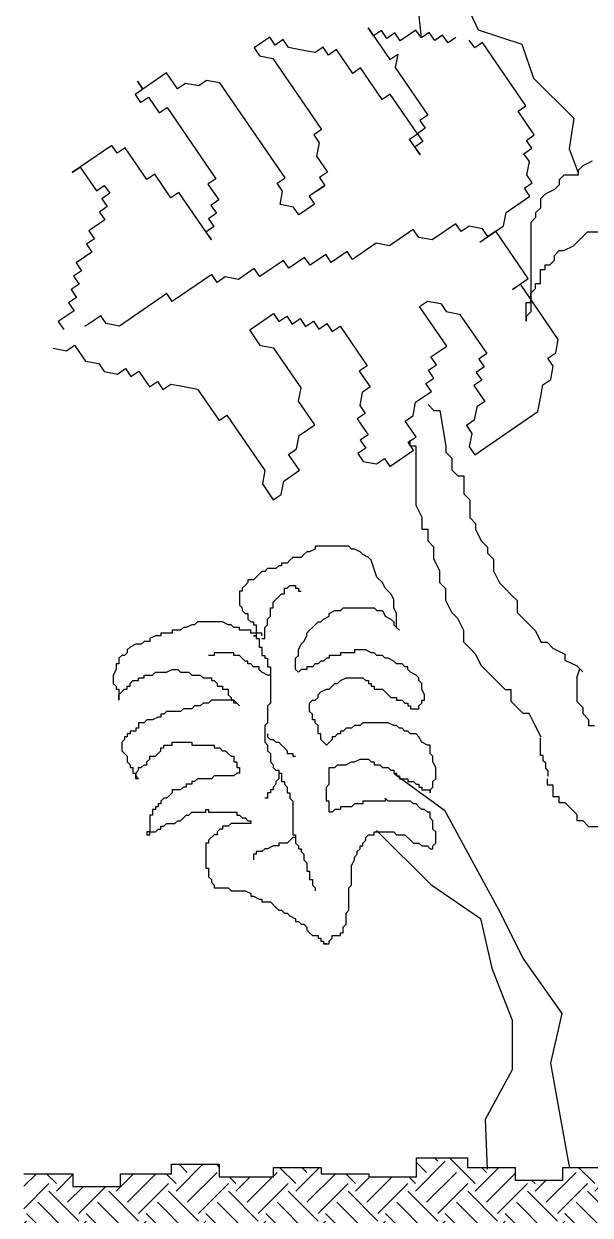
# Model space of a CAD drawing. Header units: millimetres. Extents: x 284148 to 331264, y 78716 to 101523.
# Drawn here: x 317661 to 318218, y 80287 to 81461 of the extents above; entities that cross this region are included whole.
import ezdxf

# ---------------------------------------------------------------- set-up
doc = ezdxf.new("R2010")
doc.units = ezdxf.units.MM

# ---------------------------------------------------------------- blocks, each defined once
blk = doc.blocks.new('A$C3115566C')
at = {"ltscale": 0.02}
h = blk.add_hatch(dxfattribs=at)
h.set_pattern_fill('EARTH', color=256, scale=4.375, angle=45, style=0)
h.set_pattern_definition([(45, (-223822.414, 26023.914), (0, 39.2886205), [27.78125, -27.78125]), (45, (-223829.78, 26031.28), (0, 39.2886205), [27.78125, -27.78125]), (45, (-223837.147, 26038.647), (0, 39.2886205), [27.78125, -27.78125]), (135, (-223837.147, 26043.558), (-39.2886205, 0), [27.78125, -27.78125]), (135, (-223829.78, 26050.925), (-39.2886205, 0), [27.78125, -27.78125]), (135, (-223822.414, 26058.292), (-39.2886205, 0), [27.78125, -27.78125])])
h.paths.add_polyline_path([(750.03, -0.02), (750.03, 200.16), (740.64, 200.16), (740.64, 202.25), (709.3, 202.25), (709.3, 216.86), (675.86, 216.86), (675.86, 218.95), (642.43, 218.95), (642.43, 202.25), (609, 202.25), (609, 200.16), (577.65, 200.16), (577.65, 210.6), (546.31, 210.6), (546.31, 193.89), (514.96, 193.89), (514.96, 200.16), (450.18, 200.16), (450.18, 216.86), (418.84, 216.86), (418.84, 206.42), (387.49, 206.42), (387.49, 210.6), (354.06, 210.6), (354.06, 202.25), (322.72, 202.25), (322.72, 210.6), (291.37, 210.6), (291.37, 216.86), (257.94, 216.86), (257.94, 204.33), (226.59, 204.33), (226.59, 206.42), (195.25, 206.42), (195.25, 210.6), (163.9, 210.6), (163.9, 204.33), (128.38, 204.33), (128.38, 212.68), (97.03, 212.68), (97.03, 206.42), (63.6, 206.42), (63.6, 198.07), (32.26, 198.07), (32.26, 206.42), (0.03, 206.42), (0.03, -0.02)])
for p, q in [((261.12, 952.44), (258.48, 977.31)), ((293.03, 969.34), (298.45, 957.74)), ((229.68, 953.81), (226.12, 959)), ((226.12, 959), (240.36, 938.22)), ((234.87, 957.36), (229.68, 953.81)), ((238.43, 952.17), (234.87, 957.36)), ((243.62, 955.72), (238.43, 952.17)), ((247.18, 950.53), (243.62, 955.72)), ((257.56, 957.64), (247.18, 950.53)), ((261.12, 952.44), (257.56, 957.64)), ((266.31, 956), (261.12, 952.44)), ((269.87, 950.8), (266.31, 956)), ((298.45, 957.74), (327.09, 948.46)), ((161.61, 952.99), (151.23, 945.88)), ((165.17, 947.79), (161.61, 952.99)), ((170.36, 951.35), (165.17, 947.79)), ((173.92, 946.15), (170.36, 951.35)), ((275.06, 954.36), (269.87, 950.8)), ((278.62, 949.16), (275.06, 954.36)), ((283.81, 952.71), (278.62, 949.16)), ((296.12, 945.88), (292.56, 951.07)), ((301.31, 949.43), (296.12, 945.88)), ((329.78, 907.86), (301.31, 949.43)), ((327.09, 948.46), (334.83, 926.03)), ((151.23, 945.88), (154.79, 940.68)), ((154.79, 940.68), (163.54, 939.04)), ((163.54, 939.04), (195.57, 892.27)), ((182.67, 944.51), (173.92, 946.15)), ((191.42, 942.87), (182.67, 944.51)), ((196.61, 946.42), (191.42, 942.87)), ((200.17, 941.23), (196.61, 946.42)), ((205.36, 944.78), (200.17, 941.23)), ((216.04, 929.19), (205.36, 944.78)), ((240.36, 938.22), (245.55, 941.77)), ((245.55, 941.77), (243.92, 933.02)), ((221.23, 932.75), (216.04, 929.19)), ((235.46, 911.96), (221.23, 932.75)), ((243.92, 933.02), (265.27, 901.84)), ((78.27, 918.8), (74.71, 924)), ((74.71, 924), (78.27, 918.8)), ((93.84, 929.47), (78.27, 918.8)), ((100.96, 919.07), (93.84, 929.47)), ((120.09, 924.54), (114.9, 920.99)), ((128.84, 922.9), (120.09, 924.54)), ((334.83, 926.03), (361.15, 899.74)), ((78.27, 918.8), (73.07, 915.25)), ((106.15, 922.63), (100.96, 919.07)), ((114.9, 920.99), (106.15, 922.63)), ((171.55, 860.55), (128.84, 922.9)), ((240.66, 915.52), (235.46, 911.96)), ((258.45, 889.54), (240.66, 915.52)), ((73.07, 915.25), (76.63, 910.05)), ((76.63, 910.05), (81.82, 913.6)), ((81.82, 913.6), (88.94, 903.21)), ((324.59, 904.31), (329.78, 907.86)), ((88.94, 903.21), (94.13, 906.77)), ((94.13, 906.77), (126.17, 860)), ((265.27, 901.84), (260.08, 898.29)), ((335.27, 888.72), (324.59, 904.31)), ((195.57, 892.27), (190.38, 888.72)), ((263.64, 893.09), (258.45, 889.54)), ((260.08, 898.29), (263.64, 893.09)), ((361.15, 899.74), (358.05, 879.63)), ((190.38, 888.72), (193.94, 883.52)), ((253.26, 885.98), (258.45, 889.54)), ((260.38, 875.59), (253.26, 885.98)), ((262.01, 884.34), (256.82, 880.78)), ((258.45, 889.54), (262.01, 884.34)), ((330.08, 885.16), (335.27, 888.72)), ((333.64, 879.96), (330.08, 885.16)), ((57.8, 881.88), (31.85, 864.1)), ((61.36, 876.68), (57.8, 881.88)), ((66.55, 880.24), (61.36, 876.68)), ((80.79, 859.45), (66.55, 880.24)), ((193.94, 883.52), (192.31, 874.77)), ((256.82, 880.78), (260.38, 875.59)), ((328.45, 876.41), (333.64, 879.96)), ((332.01, 871.21), (328.45, 876.41)), ((358.05, 879.63), (364.03, 863.82)), ((192.31, 874.77), (199.43, 864.37)), ((330.38, 862.46), (332.01, 871.21)), ((373.33, 871.56), (367.13, 868.46)), ((31.85, 864.1), (37.04, 867.66)), ((37.04, 867.66), (47.72, 852.07)), ((85.98, 863.01), (80.79, 859.45)), ((96.66, 847.42), (85.98, 863.01)), ((199.43, 864.37), (194.24, 860.82)), ((194.24, 860.82), (197.8, 855.62)), ((333.94, 857.26), (330.38, 862.46)), ((354.73, 862.27), (351.64, 859.18)), ((364.03, 862.27), (354.73, 862.27)), ((367.13, 868.46), (364.03, 865.37)), ((364.03, 865.37), (364.03, 862.27)), ((47.72, 852.07), (52.91, 855.62)), ((52.91, 855.62), (56.47, 850.43)), ((126.17, 860), (120.98, 856.44)), ((120.98, 856.44), (128.1, 846.05)), ((166.36, 856.99), (171.55, 860.55)), ((169.92, 851.79), (166.36, 856.99)), ((197.8, 855.62), (187.42, 848.51)), ((197.8, 855.62), (192.61, 852.07)), ((192.61, 852.07), (197.8, 855.62)), ((328.75, 853.71), (333.94, 857.26)), ((332.31, 848.51), (328.75, 853.71)), ((348.54, 852.99), (342.34, 849.89)), ((351.64, 856.08), (348.54, 852.99)), ((351.64, 859.18), (351.64, 856.08)), ((56.47, 850.43), (51.28, 846.87)), ((51.28, 846.87), (54.84, 841.67)), ((101.85, 850.97), (96.66, 847.42)), ((123.21, 819.79), (101.85, 850.97)), ((128.1, 846.05), (122.91, 842.49)), ((168.29, 843.04), (169.92, 851.79)), ((187.42, 848.51), (190.98, 843.32)), ((316.74, 837.85), (332.31, 848.51)), ((342.34, 849.89), (339.24, 846.8)), ((339.24, 846.8), (339.24, 840.61)), ((54.84, 841.67), (49.65, 838.12)), ((49.65, 838.12), (53.21, 832.92)), ((126.47, 837.3), (121.28, 833.74)), ((122.91, 842.49), (126.47, 837.3)), ((177.04, 841.4), (168.29, 843.04)), ((180.6, 836.2), (177.04, 841.4)), ((190.98, 843.32), (180.6, 836.2)), ((315.11, 829.09), (316.74, 837.85)), ((339.24, 840.61), (336.14, 837.51)), ((336.14, 837.51), (336.14, 834.42)), ((53.21, 832.92), (42.83, 825.81)), ((121.28, 833.74), (124.84, 828.55)), ((283.67, 830.46), (268.1, 819.79)), ((287.23, 825.26), (283.67, 830.46)), ((336.14, 834.42), (333.04, 831.32)), ((333.04, 831.32), (333.04, 772.52)), ((42.83, 825.81), (46.39, 820.61)), ((124.84, 828.55), (119.65, 824.99)), ((119.65, 824.99), (123.21, 819.79)), ((255.79, 826.63), (240.22, 815.97)), ((259.35, 821.44), (255.79, 826.63)), ((292.42, 828.82), (287.23, 825.26)), ((301.17, 827.18), (292.42, 828.82)), ((299.54, 818.43), (315.11, 829.09)), ((304.73, 821.98), (301.17, 827.18)), ((309.92, 825.54), (304.73, 821.98)), ((331.28, 794.36), (309.92, 825.54)), ((364.03, 818.94), (367.13, 822.04)), ((367.13, 822.04), (370.23, 825.13)), ((370.23, 825.13), (379.52, 825.13)), ((46.39, 820.61), (41.2, 817.06)), ((41.2, 817.06), (44.76, 811.86)), ((231.47, 817.61), (215.9, 806.94)), ((240.22, 815.97), (231.47, 817.61)), ((268.1, 819.79), (259.35, 821.44)), ((354.73, 812.75), (360.93, 815.85)), ((360.93, 815.85), (364.03, 818.94)), ((44.76, 811.86), (34.38, 804.75)), ((170.52, 806.39), (154.95, 795.73)), ((174.08, 801.2), (170.52, 806.39)), ((184.46, 808.31), (174.08, 801.2)), ((188.02, 803.11), (184.46, 808.31)), ((198.4, 810.22), (188.02, 803.11)), ((201.96, 805.03), (198.4, 810.22)), ((212.34, 812.14), (201.96, 805.03)), ((215.9, 806.94), (212.34, 812.14)), ((345.44, 803.47), (348.54, 806.56)), ((348.54, 809.66), (351.64, 812.75)), ((348.54, 806.56), (348.54, 809.66)), ((351.64, 812.75), (354.73, 812.75)), ((37.94, 799.56), (32.75, 796)), ((34.38, 804.75), (37.94, 799.56)), ((151.39, 800.92), (141.01, 793.81)), ((154.95, 795.73), (151.39, 800.92)), ((339.24, 800.37), (342.34, 800.37)), ((339.24, 791.09), (339.24, 800.37)), ((342.34, 803.47), (345.44, 803.47)), ((342.34, 800.37), (342.34, 803.47)), ((36.31, 790.8), (31.12, 787.25)), ((32.75, 796), (36.31, 790.8)), ((123.51, 797.09), (97.56, 779.32)), ((127.07, 791.9), (123.51, 797.09)), ((132.26, 795.45), (127.07, 791.9)), ((141.01, 793.81), (132.26, 795.45)), ((320.9, 787.25), (331.28, 794.36)), ((326.09, 790.8), (320.9, 787.25)), ((351.01, 754.43), (326.09, 790.8)), ((336.14, 791.09), (339.24, 791.09)), ((336.14, 787.99), (336.14, 791.09)), ((31.12, 787.25), (34.68, 782.05)), ((94, 784.51), (62.86, 763.18)), ((97.56, 779.32), (94, 784.51)), ((333.04, 784.9), (336.14, 787.99)), ((333.04, 778.71), (333.04, 784.9)), ((34.68, 782.05), (29.49, 778.5)), ((29.49, 778.5), (33.05, 773.3)), ((259.95, 776.03), (265.14, 779.59)), ((277.75, 750.05), (259.95, 776.03)), ((265.14, 779.59), (273.89, 777.95)), ((273.89, 777.95), (277.45, 772.75)), ((329.94, 778.71), (333.04, 778.71)), ((329.94, 766.33), (329.94, 778.71)), ((33.05, 773.3), (22.67, 766.19)), ((50.55, 770.02), (40.17, 762.91)), ((54.11, 764.82), (50.55, 770.02)), ((148.43, 760.72), (164, 771.39)), ((164, 771.39), (167.56, 766.19)), ((167.56, 766.19), (172.75, 769.74)), ((172.75, 769.74), (176.31, 764.55)), ((176.31, 764.55), (181.5, 768.1)), ((181.5, 768.1), (185.06, 762.91)), ((277.45, 772.75), (286.2, 771.11)), ((286.2, 771.11), (304, 745.13)), ((333.04, 772.52), (329.94, 769.42)), ((329.94, 769.42), (329.94, 766.33)), ((22.67, 766.19), (26.23, 760.99)), ((62.86, 763.18), (54.11, 764.82)), ((155.55, 750.33), (148.43, 760.72)), ((185.06, 762.91), (190.25, 766.46)), ((190.25, 766.46), (193.81, 761.27)), ((193.81, 761.27), (199, 764.82)), ((199, 764.82), (202.56, 759.63)), ((202.56, 759.63), (207.75, 763.18)), ((207.75, 763.18), (225.55, 737.2)), ((349.38, 745.68), (351.01, 754.43)), ((19.41, 748.69), (28.16, 747.04)), ((28.16, 747.04), (33.35, 750.6)), ((33.35, 750.6), (40.47, 740.21)), ((164.3, 748.69), (155.55, 750.33)), ((182.1, 722.7), (164.3, 748.69)), ((267.37, 742.94), (277.75, 750.05)), ((304, 745.13), (298.81, 741.57)), ((344.19, 742.12), (349.38, 745.68)), ((40.47, 740.21), (49.22, 738.57)), ((49.22, 738.57), (52.78, 733.37)), ((225.55, 737.2), (220.36, 733.64)), ((265.74, 734.19), (270.93, 737.75)), ((270.93, 737.75), (267.37, 742.94)), ((302.37, 736.38), (297.18, 732.82)), ((298.81, 741.57), (302.37, 736.38)), ((347.75, 736.92), (344.19, 742.12)), ((346.12, 728.17), (347.75, 736.92)), ((52.78, 733.37), (61.53, 731.73)), ((61.53, 731.73), (66.72, 735.28)), ((66.72, 735.28), (70.28, 730.09)), ((70.28, 730.09), (75.47, 733.64)), ((75.47, 733.64), (82.59, 723.25)), ((220.36, 733.64), (227.48, 723.25)), ((264.11, 725.44), (269.3, 728.99)), ((269.3, 728.99), (265.74, 734.19)), ((297.18, 732.82), (300.74, 727.63)), ((340.93, 724.62), (346.12, 728.17)), ((82.59, 723.25), (87.78, 726.81)), ((87.78, 726.81), (91.34, 721.61)), ((91.34, 721.61), (96.53, 725.16)), ((96.53, 725.16), (105.28, 723.52)), ((105.28, 723.52), (114.03, 721.88)), ((114.03, 721.88), (128.27, 701.1)), ((180.47, 713.95), (182.1, 722.7)), ((227.48, 723.25), (222.29, 719.69)), ((257.29, 713.13), (267.67, 720.24)), ((267.67, 720.24), (264.11, 725.44)), ((300.74, 727.63), (295.55, 724.07)), ((295.55, 724.07), (302.67, 713.68)), ((339.3, 715.87), (340.93, 724.62)), ((191.15, 698.36), (180.47, 713.95)), ((222.29, 719.69), (220.66, 710.94)), ((255.66, 704.38), (257.29, 713.13)), ((302.67, 713.68), (297.48, 710.12)), ((337.67, 707.11), (339.3, 715.87)), ((128.27, 701.1), (133.46, 704.65)), ((133.46, 704.65), (158.37, 668.28)), ((224.22, 705.75), (219.03, 702.19)), ((220.66, 710.94), (224.22, 705.75)), ((250.47, 700.82), (255.66, 704.38)), ((265.48, 711.61), (269.39, 707.71)), ((269.39, 707.71), (273.29, 707.71)), ((273.29, 707.71), (277.2, 684.3)), ((297.48, 710.12), (295.85, 701.37)), ((296.15, 678.67), (337.67, 707.11)), ((180.77, 691.25), (191.15, 698.36)), ((219.03, 702.19), (226.15, 691.8)), ((257.59, 690.43), (250.47, 700.82)), ((295.85, 701.37), (290.66, 697.81)), ((290.66, 697.81), (294.22, 692.62)), ((179.14, 682.5), (180.77, 691.25)), ((226.15, 691.8), (220.96, 688.24)), ((252.4, 686.87), (257.59, 690.43)), ((294.22, 692.62), (292.59, 683.87)), ((173.95, 678.94), (179.14, 682.5)), ((224.52, 683.05), (219.33, 679.49)), ((220.96, 688.24), (224.52, 683.05)), ((240.39, 671.01), (255.96, 681.68)), ((255.96, 681.68), (252.4, 686.87)), ((253.76, 684.3), (253.76, 688.2)), ((257.67, 684.3), (253.76, 684.3)), ((257.67, 645.29), (257.67, 684.3)), ((277.2, 684.3), (277.2, 680.4)), ((292.59, 683.87), (296.15, 678.67)), ((181.06, 668.55), (173.95, 678.94)), ((219.33, 679.49), (222.89, 674.29)), ((222.89, 674.29), (231.64, 672.65)), ((231.64, 672.65), (236.83, 676.21)), ((236.83, 676.21), (240.39, 671.01)), ((277.2, 680.4), (281.1, 676.5)), ((281.1, 676.5), (281.1, 668.7)), ((158.37, 668.28), (156.74, 659.52)), ((170.68, 661.44), (181.06, 668.55)), ((281.1, 668.7), (285.01, 664.79)), ((156.74, 659.52), (163.86, 649.13)), ((169.05, 652.69), (170.68, 661.44)), ((285.01, 664.79), (288.92, 664.79)), ((288.92, 664.79), (288.92, 653.09)), ((163.86, 649.13), (169.05, 652.69)), ((288.92, 653.09), (292.82, 649.19)), ((261.57, 637.49), (257.67, 645.29)), ((292.82, 649.19), (292.82, 637.49)), ((261.57, 629.68), (261.57, 637.49)), ((292.82, 637.49), (296.73, 633.58)), ((265.48, 629.68), (261.57, 629.68)), ((265.48, 621.88), (265.48, 629.68)), ((296.73, 633.58), (296.73, 629.68)), ((296.73, 629.68), (300.63, 621.88)), ((191.38, 618.6), (191.38, 616.76)), ((213.48, 618.6), (191.38, 618.6)), ((215.32, 616.76), (213.48, 618.6)), ((269.39, 617.98), (265.48, 621.88)), ((300.63, 621.88), (304.54, 617.98)), ((176.65, 611.24), (174.81, 609.4)), ((182.17, 611.24), (176.65, 611.24)), ((184.01, 613.08), (182.17, 611.24)), ((185.86, 614.92), (184.01, 613.08)), ((187.7, 614.92), (185.86, 614.92)), ((191.38, 616.76), (187.7, 614.92)), ((217.16, 616.76), (215.32, 616.76)), ((220.85, 614.92), (217.16, 616.76)), ((222.69, 613.08), (220.85, 614.92)), ((226.37, 611.24), (222.69, 613.08)), ((228.21, 609.4), (226.37, 611.24)), ((269.39, 610.18), (269.39, 617.98)), ((304.54, 617.98), (304.54, 614.08)), ((304.54, 614.08), (308.45, 610.18)), ((160.07, 603.88), (158.23, 602.04)), ((165.6, 603.88), (160.07, 603.88)), ((167.44, 605.72), (165.6, 603.88)), ((169.28, 605.72), (167.44, 605.72)), ((169.28, 607.56), (169.28, 605.72)), ((172.96, 607.56), (169.28, 607.56)), ((174.81, 609.4), (172.96, 607.56)), ((231.89, 598.36), (228.21, 609.4)), ((273.29, 602.37), (269.39, 610.18)), ((308.45, 610.18), (308.45, 602.37)), ((147.18, 596.52), (147.18, 594.68)), ((150.87, 596.52), (147.18, 596.52)), ((152.71, 598.36), (150.87, 596.52)), ((154.55, 600.2), (152.71, 598.36)), ((156.39, 602.04), (154.55, 600.2)), ((158.23, 602.04), (156.39, 602.04)), ((235.58, 594.68), (231.89, 598.36)), ((273.29, 594.57), (273.29, 602.37)), ((308.45, 602.37), (312.35, 594.57)), ((141.66, 589.17), (141.66, 579.97)), ((143.5, 589.17), (141.66, 589.17)), ((145.34, 592.85), (143.5, 591.01)), ((143.5, 591.01), (143.5, 589.17)), ((147.18, 594.68), (145.34, 592.85)), ((167.44, 585.49), (169.28, 587.33)), ((169.28, 587.33), (171.12, 587.33)), ((171.12, 591.01), (172.96, 591.01)), ((171.12, 587.33), (171.12, 591.01)), ((172.96, 591.01), (174.81, 592.85)), ((174.81, 592.85), (178.49, 592.85)), ((178.49, 592.85), (178.49, 591.01)), ((178.49, 591.01), (180.33, 591.01)), ((180.33, 591.01), (180.33, 589.17)), ((180.33, 589.17), (182.17, 589.17)), ((237.42, 591.01), (235.58, 594.68)), ((241.1, 587.33), (237.42, 591.01)), ((242.94, 583.65), (241.1, 587.33)), ((277.2, 590.67), (273.29, 594.57)), ((277.2, 582.87), (277.2, 590.67)), ((312.35, 594.57), (316.26, 590.67)), ((316.26, 590.67), (320.16, 586.77)), ((141.66, 579.97), (143.5, 578.13)), ((163.76, 581.81), (165.6, 583.65)), ((163.76, 578.13), (163.76, 581.81)), ((165.6, 583.65), (167.44, 585.49)), ((242.94, 578.13), (242.94, 583.65)), ((281.1, 575.07), (277.2, 582.87)), ((320.16, 586.77), (324.07, 582.87)), ((324.07, 582.87), (324.07, 575.07)), ((143.5, 578.13), (143.5, 576.29)), ((143.5, 576.29), (145.34, 574.45)), ((145.34, 574.45), (147.18, 574.45)), ((147.18, 574.45), (147.18, 570.77)), ((160.07, 570.77), (161.92, 572.61)), ((161.92, 578.13), (163.76, 578.13)), ((161.92, 572.61), (161.92, 578.13)), ((196.9, 570.77), (200.59, 572.61)), ((200.59, 574.45), (204.27, 576.29)), ((200.59, 572.61), (200.59, 574.45)), ((204.27, 576.29), (207.95, 576.29)), ((207.95, 576.29), (209.8, 578.13)), ((209.8, 578.13), (230.05, 578.13)), ((230.05, 578.13), (231.89, 576.29)), ((231.89, 576.29), (235.58, 576.29)), ((235.58, 576.29), (237.42, 572.61)), ((237.42, 572.61), (241.1, 570.77)), ((244.79, 574.45), (242.94, 578.13)), ((244.79, 565.26), (244.79, 574.45)), ((285.01, 571.16), (281.1, 575.07)), ((324.07, 575.07), (331.88, 567.26)), ((97.46, 563.42), (97.46, 561.58)), ((102.99, 563.42), (97.46, 563.42)), ((104.83, 565.26), (102.99, 563.42)), ((106.67, 565.26), (104.83, 565.26)), ((110.35, 567.09), (106.67, 565.26)), ((112.19, 567.09), (110.35, 567.09)), ((114.03, 568.93), (112.19, 567.09)), ((130.61, 568.93), (114.03, 568.93)), ((134.29, 567.09), (130.61, 568.93)), ((136.13, 567.09), (134.29, 567.09)), ((137.98, 565.26), (136.13, 567.09)), ((141.66, 565.26), (137.98, 565.26)), ((141.66, 563.42), (141.66, 565.26)), ((149.02, 563.42), (141.66, 563.42)), ((147.18, 570.77), (149.02, 568.93)), ((149.02, 568.93), (150.87, 568.93)), ((149.02, 561.58), (149.02, 563.42)), ((150.87, 568.93), (150.87, 567.09)), ((150.87, 567.09), (152.71, 567.09)), ((152.71, 567.09), (152.71, 559.74)), ((158.23, 565.26), (160.07, 567.09)), ((158.23, 557.9), (158.23, 565.26)), ((160.07, 567.09), (160.07, 570.77)), ((185.86, 561.58), (187.7, 563.42)), ((187.7, 563.42), (189.54, 565.26)), ((189.54, 565.26), (193.22, 568.93)), ((193.22, 568.93), (195.06, 568.93)), ((195.06, 568.93), (196.9, 570.77)), ((241.1, 570.77), (242.94, 568.93)), ((242.94, 568.93), (242.94, 567.09)), ((242.94, 567.09), (244.79, 565.26)), ((246.63, 563.42), (244.79, 565.26)), ((244.79, 565.26), (246.63, 563.42)), ((288.92, 563.36), (285.01, 571.16)), ((331.88, 567.26), (335.79, 563.36)), ((79.05, 556.06), (77.2, 554.22)), ((82.73, 556.06), (79.05, 556.06)), ((86.41, 559.74), (82.73, 557.9)), ((82.73, 557.9), (82.73, 556.06)), ((90.09, 559.74), (86.41, 559.74)), ((90.09, 561.58), (90.09, 559.74)), ((97.46, 561.58), (90.09, 561.58)), ((156.39, 561.58), (149.02, 561.58)), ((150.87, 559.74), (152.71, 559.74)), ((152.71, 559.74), (150.87, 559.74)), ((152.71, 559.74), (152.71, 557.9)), ((152.71, 557.9), (154.55, 557.9)), ((154.55, 557.9), (154.55, 552.38)), ((156.39, 559.74), (156.39, 561.58)), ((156.39, 557.9), (158.23, 557.9)), ((182.17, 554.22), (184.01, 556.06)), ((184.01, 556.06), (185.86, 559.74)), ((185.86, 559.74), (185.86, 561.58)), ((288.92, 555.56), (288.92, 563.36)), ((335.79, 563.36), (339.69, 555.56)), ((68, 548.7), (66.15, 546.86)), ((69.84, 552.38), (68, 550.54)), ((68, 550.54), (68, 548.7)), ((73.52, 554.22), (69.84, 552.38)), ((77.2, 554.22), (73.52, 554.22)), ((125.08, 548.7), (125.08, 546.86)), ((137.98, 548.7), (125.08, 548.7)), ((137.98, 546.86), (137.98, 548.7)), ((154.55, 552.38), (156.39, 552.38)), ((156.39, 552.38), (156.39, 546.86)), ((180.33, 550.54), (182.17, 554.22)), ((180.33, 546.86), (180.33, 550.54)), ((207.95, 548.7), (207.95, 546.86)), ((217.16, 548.7), (207.95, 548.7)), ((217.16, 550.54), (217.16, 548.7)), ((224.53, 550.54), (217.16, 550.54)), ((228.21, 548.7), (224.53, 550.54)), ((230.05, 548.7), (228.21, 548.7)), ((231.89, 546.86), (230.05, 548.7)), ((292.82, 551.66), (288.92, 555.56)), ((296.73, 547.76), (292.82, 551.66)), ((300.63, 539.95), (296.73, 547.76)), ((339.69, 555.56), (343.6, 555.56)), ((343.6, 555.56), (347.51, 551.66)), ((347.51, 551.66), (355.32, 547.76)), ((355.32, 547.76), (355.32, 543.86)), ((60.63, 541.34), (60.63, 537.67)), ((62.47, 541.34), (60.63, 541.34)), ((64.31, 546.86), (62.47, 545.02)), ((62.47, 545.02), (62.47, 541.34)), ((66.15, 546.86), (64.31, 546.86)), ((125.08, 546.86), (121.4, 546.86)), ((141.66, 546.86), (137.98, 546.86)), ((143.5, 545.02), (141.66, 546.86)), ((145.34, 543.18), (143.5, 545.02)), ((147.18, 543.18), (145.34, 543.18)), ((147.18, 541.34), (147.18, 543.18)), ((149.02, 541.34), (147.18, 541.34)), ((150.87, 539.5), (149.02, 541.34)), ((156.39, 546.86), (158.23, 546.86)), ((158.23, 546.86), (158.23, 545.02)), ((158.23, 545.02), (160.07, 545.02)), ((160.07, 545.02), (160.07, 539.5)), ((178.49, 545.02), (180.33, 546.86)), ((178.49, 537.67), (178.49, 545.02)), ((191.38, 541.34), (189.54, 539.5)), ((193.22, 541.34), (191.38, 541.34)), ((195.06, 543.18), (193.22, 541.34)), ((196.9, 543.18), (195.06, 543.18)), ((198.75, 545.02), (196.9, 543.18)), ((200.59, 545.02), (198.75, 545.02)), ((200.59, 546.86), (200.59, 545.02)), ((207.95, 546.86), (200.59, 546.86)), ((235.58, 546.86), (231.89, 546.86)), ((237.42, 545.02), (235.58, 546.86)), ((239.26, 545.02), (237.42, 545.02)), ((242.94, 543.18), (239.26, 545.02)), ((244.79, 541.34), (242.94, 543.18)), ((248.47, 541.34), (244.79, 541.34)), ((250.31, 539.5), (248.47, 541.34)), ((304.54, 536.05), (300.63, 539.95)), ((355.32, 543.86), (363.13, 539.95)), ((363.13, 539.95), (367.04, 536.05)), ((60.63, 537.67), (58.79, 533.99)), ((58.79, 533.99), (58.79, 528.47)), ((75.36, 532.15), (79.05, 532.15)), ((75.36, 530.31), (75.36, 532.15)), ((79.05, 533.99), (84.57, 533.99)), ((79.05, 532.15), (79.05, 533.99)), ((84.57, 533.99), (86.41, 535.83)), ((86.41, 535.83), (93.78, 535.83)), ((93.78, 535.83), (97.46, 537.67)), ((97.46, 537.67), (101.14, 537.67)), ((101.14, 537.67), (102.99, 535.83)), ((102.99, 535.83), (108.51, 535.83)), ((108.51, 535.83), (110.35, 533.99)), ((110.35, 533.99), (115.88, 533.99)), ((115.88, 533.99), (117.72, 532.15)), ((117.72, 532.15), (123.24, 532.15)), ((123.24, 532.15), (123.24, 530.31)), ((154.55, 539.5), (150.87, 539.5)), ((154.55, 537.67), (154.55, 539.5)), ((156.39, 535.83), (154.55, 537.67)), ((160.07, 533.99), (156.39, 535.83)), ((160.07, 539.5), (161.92, 539.5)), ((161.92, 533.99), (160.07, 533.99)), ((161.92, 539.5), (161.92, 515.59)), ((180.33, 535.83), (178.49, 537.67)), ((182.17, 537.67), (180.33, 535.83)), ((185.86, 537.67), (182.17, 537.67)), ((185.86, 539.5), (185.86, 537.67)), ((189.54, 539.5), (185.86, 539.5)), ((207.95, 530.31), (211.64, 532.15)), ((211.64, 532.15), (222.69, 532.15)), ((222.69, 532.15), (224.53, 530.31)), ((252.15, 539.5), (250.31, 539.5)), ((252.15, 537.67), (252.15, 539.5)), ((253.99, 535.83), (252.15, 537.67)), ((257.68, 533.99), (253.99, 535.83)), ((259.52, 532.15), (257.68, 533.99)), ((259.52, 530.31), (259.52, 532.15)), ((312.35, 528.25), (304.54, 536.05)), ((363.13, 532.15), (365.08, 538)), ((363.13, 532.15), (363.13, 516.55)), ((58.79, 528.47), (60.63, 526.63)), ((60.63, 526.63), (60.63, 524.79)), ((60.63, 524.79), (62.47, 524.79)), ((62.47, 524.79), (62.47, 517.43)), ((64.31, 522.95), (66.15, 524.79)), ((66.15, 524.79), (68, 524.79)), ((68, 526.63), (69.84, 526.63)), ((68, 524.79), (68, 526.63)), ((69.84, 528.47), (71.68, 530.31)), ((69.84, 526.63), (69.84, 528.47)), ((71.68, 530.31), (75.36, 530.31)), ((123.24, 530.31), (125.08, 530.31)), ((125.08, 530.31), (126.93, 528.47)), ((126.93, 528.47), (126.93, 526.63)), ((126.93, 526.63), (130.61, 526.63)), ((130.61, 526.63), (130.61, 524.79)), ((130.61, 524.79), (134.29, 524.79)), ((134.29, 524.79), (134.29, 521.11)), ((195.06, 522.95), (198.75, 524.79)), ((198.75, 524.79), (200.59, 524.79)), ((200.59, 524.79), (202.43, 526.63)), ((202.43, 526.63), (204.27, 528.47)), ((204.27, 528.47), (206.11, 528.47)), ((206.11, 528.47), (207.95, 530.31)), ((224.53, 530.31), (226.37, 530.31)), ((226.37, 530.31), (226.37, 528.47)), ((226.37, 528.47), (228.21, 528.47)), ((228.21, 528.47), (228.21, 526.63)), ((228.21, 526.63), (230.05, 526.63)), ((230.05, 526.63), (230.05, 524.79)), ((230.05, 524.79), (235.58, 524.79)), ((235.58, 524.79), (237.42, 522.95)), ((261.36, 528.47), (259.52, 530.31)), ((261.36, 524.79), (261.36, 528.47)), ((263.2, 521.11), (261.36, 524.79)), ((316.26, 524.35), (312.35, 528.25)), ((320.16, 524.35), (316.26, 524.35)), ((320.16, 516.55), (320.16, 524.35)), ((62.47, 521.11), (64.31, 522.95)), ((62.47, 517.43), (62.47, 521.11)), ((123.24, 517.43), (121.4, 515.59)), ((137.98, 517.43), (123.24, 517.43)), ((134.29, 521.11), (136.13, 519.27)), ((136.13, 519.27), (136.13, 517.43)), ((136.13, 517.43), (137.98, 517.43)), ((137.98, 515.59), (137.98, 517.43)), ((137.98, 517.43), (139.82, 515.59)), ((187.7, 515.59), (189.54, 517.43)), ((189.54, 517.43), (191.38, 517.43)), ((191.38, 517.43), (193.22, 519.27)), ((193.22, 521.11), (195.06, 522.95)), ((193.22, 519.27), (193.22, 521.11)), ((237.42, 522.95), (239.26, 521.11)), ((239.26, 521.11), (241.1, 519.27)), ((241.1, 519.27), (244.79, 519.27)), ((244.79, 519.27), (244.79, 517.43)), ((244.79, 517.43), (248.47, 517.43)), ((248.47, 517.43), (250.31, 515.59)), ((261.36, 517.43), (263.2, 517.43)), ((261.36, 515.59), (261.36, 517.43)), ((263.2, 517.43), (263.2, 521.11)), ((324.07, 512.65), (320.16, 516.55)), ((363.13, 516.55), (367.04, 512.65)), ((93.78, 510.08), (91.94, 508.24)), ((102.99, 510.08), (93.78, 510.08)), ((104.83, 511.91), (102.99, 510.08)), ((110.35, 511.91), (104.83, 511.91)), ((112.19, 513.75), (110.35, 511.91)), ((115.88, 513.75), (112.19, 513.75)), ((117.72, 515.59), (115.88, 513.75)), ((121.4, 515.59), (117.72, 515.59)), ((139.82, 515.59), (137.98, 515.59)), ((141.66, 513.75), (139.82, 515.59)), ((139.82, 515.59), (141.66, 513.75)), ((161.92, 515.59), (160.07, 513.75)), ((160.07, 513.75), (160.07, 502.72)), ((187.7, 510.08), (187.7, 515.59)), ((189.54, 508.24), (187.7, 510.08)), ((250.31, 515.59), (252.15, 515.59)), ((252.15, 515.59), (252.15, 513.75)), ((252.15, 513.75), (253.99, 513.75)), ((253.99, 513.75), (253.99, 511.91)), ((253.99, 511.91), (259.52, 511.91)), ((259.52, 513.75), (261.36, 515.59)), ((259.52, 511.91), (259.52, 513.75)), ((327.98, 508.74), (324.07, 512.65)), ((331.88, 508.74), (327.98, 508.74)), ((335.79, 500.94), (331.88, 508.74)), ((367.04, 512.65), (367.04, 508.74)), ((367.04, 508.74), (370.94, 504.84)), ((75.36, 502.72), (75.36, 499.04)), ((79.05, 502.72), (75.36, 502.72)), ((80.89, 504.56), (79.05, 502.72)), ((84.57, 504.56), (80.89, 504.56)), ((88.25, 506.4), (84.57, 504.56)), ((90.09, 506.4), (88.25, 506.4)), ((90.09, 508.24), (90.09, 506.4)), ((91.94, 508.24), (90.09, 508.24)), ((160.07, 502.72), (158.23, 500.88)), ((158.23, 500.88), (158.23, 489.84)), ((189.54, 504.56), (189.54, 508.24)), ((191.38, 504.56), (189.54, 504.56)), ((191.38, 502.72), (191.38, 504.56)), ((193.22, 500.88), (191.38, 502.72)), ((193.22, 495.36), (193.22, 500.88)), ((217.16, 500.88), (215.32, 499.04)), ((220.85, 500.88), (217.16, 500.88)), ((222.69, 502.72), (220.85, 500.88)), ((239.26, 502.72), (222.69, 502.72)), ((242.94, 500.88), (239.26, 502.72)), ((244.79, 500.88), (242.94, 500.88)), ((246.63, 499.04), (244.79, 500.88)), ((339.69, 493.14), (335.79, 500.94)), ((370.94, 504.84), (370.94, 500.94)), ((370.94, 500.94), (374.85, 500.94)), ((66.15, 493.52), (66.15, 491.68)), ((68, 493.52), (66.15, 493.52)), ((68, 495.36), (68, 493.52)), ((69.84, 495.36), (68, 495.36)), ((69.84, 497.2), (69.84, 495.36)), ((73.52, 497.2), (69.84, 497.2)), ((73.52, 499.04), (73.52, 497.2)), ((75.36, 499.04), (73.52, 499.04)), ((160.07, 495.36), (160.07, 493.52)), ((160.07, 493.52), (161.92, 491.68)), ((195.06, 495.36), (193.22, 495.36)), ((195.06, 491.68), (195.06, 495.36)), ((202.43, 493.52), (202.43, 491.68)), ((204.27, 493.52), (202.43, 493.52)), ((206.11, 495.36), (204.27, 493.52)), ((207.95, 495.36), (206.11, 495.36)), ((207.95, 497.2), (207.95, 495.36)), ((209.8, 497.2), (207.95, 497.2)), ((211.64, 499.04), (209.8, 497.2)), ((215.32, 499.04), (211.64, 499.04)), ((248.47, 499.04), (246.63, 499.04)), ((250.31, 497.2), (248.47, 499.04)), ((252.15, 497.2), (250.31, 497.2)), ((253.99, 495.36), (252.15, 497.2)), ((257.68, 495.36), (253.99, 495.36)), ((259.52, 493.52), (257.68, 495.36)), ((261.36, 489.84), (259.52, 493.52)), ((66.15, 491.68), (64.31, 489.84)), ((64.31, 489.84), (64.31, 484.33)), ((90.09, 486.16), (91.94, 486.16)), ((90.09, 484.33), (90.09, 486.16)), ((91.94, 488), (97.46, 488)), ((91.94, 486.16), (91.94, 488)), ((97.46, 489.84), (110.35, 489.84)), ((97.46, 488), (97.46, 489.84)), ((110.35, 489.84), (110.35, 488)), ((110.35, 488), (125.08, 488)), ((125.08, 488), (125.08, 486.16)), ((125.08, 486.16), (128.77, 486.16)), ((128.77, 486.16), (130.61, 484.33)), ((158.23, 489.84), (160.07, 488)), ((160.07, 488), (160.07, 484.33)), ((161.92, 491.68), (163.76, 491.68)), ((163.76, 491.68), (165.6, 489.84)), ((165.6, 489.84), (167.44, 489.84)), ((167.44, 489.84), (169.28, 488)), ((169.28, 488), (171.12, 486.16)), ((171.12, 486.16), (172.96, 484.33)), ((196.9, 489.84), (195.06, 491.68)), ((198.75, 488), (196.9, 489.84)), ((202.43, 491.68), (198.75, 488)), ((265.04, 488), (261.36, 489.84)), ((266.88, 488), (265.04, 488)), ((266.88, 482.49), (266.88, 488)), ((339.36, 481.12), (339.36, 492.87)), ((64.31, 484.33), (68, 480.65)), ((68, 480.65), (68, 476.97)), ((80.89, 476.97), (82.73, 478.81)), ((82.73, 480.65), (86.41, 480.65)), ((82.73, 478.81), (82.73, 480.65)), ((86.41, 480.65), (88.25, 482.49)), ((88.25, 482.49), (90.09, 484.33)), ((130.61, 484.33), (132.45, 484.33)), ((132.45, 484.33), (134.29, 482.49)), ((134.29, 482.49), (136.13, 480.65)), ((136.13, 480.65), (137.98, 480.65)), ((137.98, 480.65), (137.98, 476.97)), ((160.07, 484.33), (161.92, 482.49)), ((161.92, 482.49), (161.92, 476.97)), ((172.96, 484.33), (172.96, 482.49)), ((172.96, 482.49), (176.65, 482.49)), ((176.65, 482.49), (176.65, 480.65)), ((176.65, 480.65), (178.49, 480.65)), ((217.16, 476.97), (220.85, 478.81)), ((220.85, 478.81), (226.37, 478.81)), ((226.37, 478.81), (228.21, 476.97)), ((268.73, 480.65), (266.88, 482.49)), ((268.73, 476.97), (268.73, 480.65)), ((341.04, 481.12), (339.36, 481.12)), ((341.04, 477.76), (341.04, 481.12)), ((342.72, 476.09), (341.04, 477.76)), ((68, 476.97), (69.84, 475.13)), ((69.84, 475.13), (69.84, 473.29)), ((69.84, 473.29), (71.68, 473.29)), ((71.68, 473.29), (71.68, 469.61)), ((71.68, 469.61), (73.52, 469.61)), ((73.52, 469.61), (75.36, 471.45)), ((73.52, 465.93), (73.52, 469.61)), ((73.52, 469.61), (73.52, 467.77)), ((75.36, 473.29), (77.2, 473.29)), ((75.36, 471.45), (75.36, 473.29)), ((77.2, 473.29), (79.05, 475.13)), ((79.05, 475.13), (80.89, 475.13)), ((80.89, 475.13), (80.89, 476.97)), ((137.98, 476.97), (139.82, 476.97)), ((139.82, 469.61), (137.98, 467.77)), ((139.82, 476.97), (139.82, 473.29)), ((139.82, 473.29), (141.66, 473.29)), ((141.66, 469.61), (139.82, 469.61)), ((141.66, 473.29), (141.66, 469.61)), ((161.92, 476.97), (163.76, 475.13)), ((163.76, 475.13), (163.76, 473.29)), ((163.76, 473.29), (165.6, 471.45)), ((165.6, 471.45), (167.44, 471.45)), ((167.44, 471.45), (167.44, 469.61)), ((167.44, 469.61), (167.44, 465.93)), ((167.44, 469.61), (169.28, 469.61)), ((169.28, 469.61), (169.28, 464.09)), ((200.59, 473.29), (204.27, 473.29)), ((200.59, 462.25), (200.59, 473.29)), ((204.27, 473.29), (206.11, 475.13)), ((206.11, 475.13), (211.64, 475.13)), ((211.64, 475.13), (215.32, 476.97)), ((215.32, 476.97), (217.16, 476.97)), ((228.21, 476.97), (230.05, 476.97)), ((230.05, 476.97), (230.05, 475.13)), ((230.05, 475.13), (233.74, 475.13)), ((233.74, 475.13), (235.58, 473.29)), ((235.58, 473.29), (239.26, 473.29)), ((239.26, 473.29), (241.1, 471.45)), ((241.1, 471.45), (242.94, 471.45)), ((242.94, 471.45), (242.94, 469.61)), ((242.94, 469.61), (244.79, 469.61)), ((244.79, 469.61), (244.79, 467.77)), ((270.57, 473.29), (268.73, 476.97)), ((270.57, 465.93), (270.57, 473.29)), ((342.72, 472.73), (342.72, 476.09)), ((344.4, 471.05), (342.72, 472.73)), ((344.4, 467.69), (344.4, 471.05)), ((73.52, 467.77), (75.36, 465.93)), ((75.36, 465.93), (73.52, 465.93)), ((106.67, 462.25), (106.67, 460.41)), ((110.35, 462.25), (106.67, 462.25)), ((110.35, 464.09), (110.35, 462.25)), ((112.19, 464.09), (110.35, 464.09)), ((114.03, 465.93), (112.19, 464.09)), ((123.24, 465.93), (114.03, 465.93)), ((125.08, 467.77), (123.24, 465.93)), ((137.98, 467.77), (125.08, 467.77)), ((165.6, 462.25), (163.76, 460.41)), ((167.44, 465.93), (165.6, 464.09)), ((165.6, 464.09), (165.6, 462.25)), ((169.28, 464.09), (171.12, 464.09)), ((171.12, 464.09), (171.12, 462.25)), ((171.12, 462.25), (172.96, 460.41)), ((198.75, 460.41), (200.59, 462.25)), ((243.5, 469.05), (276.18, 445.31)), ((244.79, 467.77), (246.63, 467.77)), ((246.63, 467.77), (246.63, 465.93)), ((246.63, 465.93), (252.15, 465.93)), ((252.15, 465.93), (252.15, 464.09)), ((252.15, 464.09), (255.83, 464.09)), ((255.83, 464.09), (257.68, 462.25)), ((257.68, 462.25), (259.52, 462.25)), ((259.52, 462.25), (259.52, 460.41)), ((268.73, 464.09), (270.57, 465.93)), ((268.73, 460.41), (268.73, 464.09)), ((343.6, 465.83), (343.6, 461.93)), ((343.6, 461.93), (347.51, 461.93)), ((347.51, 461.93), (347.51, 454.13)), ((95.62, 454.9), (93.78, 453.06)), ((97.46, 456.74), (95.62, 454.9)), ((97.46, 458.57), (97.46, 456.74)), ((102.99, 458.57), (97.46, 458.57)), ((104.83, 460.41), (102.99, 458.57)), ((106.67, 460.41), (104.83, 460.41)), ((160.07, 456.74), (160.07, 453.06)), ((161.92, 456.74), (160.07, 456.74)), ((161.92, 458.57), (161.92, 456.74)), ((163.76, 458.57), (161.92, 458.57)), ((163.76, 460.41), (163.76, 458.57)), ((172.96, 460.41), (172.96, 456.74)), ((172.96, 456.74), (174.81, 456.74)), ((174.81, 456.74), (174.81, 453.06)), ((198.75, 451.22), (198.75, 460.41)), ((259.52, 460.41), (261.36, 460.41)), ((261.36, 460.41), (261.36, 458.57)), ((261.36, 458.57), (266.88, 458.57)), ((266.88, 458.57), (268.73, 460.41)), ((266.88, 456.74), (266.88, 458.57)), ((266.88, 458.57), (266.88, 456.74)), ((347.51, 454.13), (351.41, 454.13)), ((351.41, 454.13), (351.41, 450.23)), ((86.41, 447.54), (86.41, 445.7)), ((88.25, 447.54), (86.41, 447.54)), ((88.25, 449.38), (88.25, 447.54)), ((90.09, 449.38), (88.25, 449.38)), ((91.94, 453.06), (90.09, 451.22)), ((90.09, 451.22), (90.09, 449.38)), ((93.78, 453.06), (91.94, 453.06)), ((160.07, 453.06), (158.23, 453.06)), ((174.81, 453.06), (176.65, 451.22)), ((176.65, 451.22), (176.65, 429.15)), ((200.59, 451.22), (198.75, 451.22)), ((200.59, 443.86), (200.59, 451.22)), ((207.95, 447.54), (207.95, 445.7)), ((215.32, 447.54), (207.95, 447.54)), ((217.16, 449.38), (215.32, 447.54)), ((222.69, 449.38), (217.16, 449.38)), ((237.42, 451.22), (222.69, 451.22)), ((222.69, 451.22), (222.69, 449.38)), ((237.42, 453.06), (237.42, 451.22)), ((239.26, 451.22), (237.42, 453.06)), ((253.99, 451.22), (239.26, 451.22)), ((255.83, 449.38), (253.99, 451.22)), ((257.68, 449.38), (255.83, 449.38)), ((259.52, 447.54), (257.68, 449.38)), ((261.36, 445.7), (259.52, 447.54)), ((351.41, 450.23), (355.32, 450.23)), ((355.32, 450.23), (359.22, 446.32)), ((359.22, 446.32), (363.13, 442.42)), ((82.73, 442.02), (82.73, 430.98)), ((84.57, 442.02), (82.73, 442.02)), ((84.57, 445.7), (84.57, 442.02)), ((86.41, 445.7), (84.57, 445.7)), ((99.3, 436.5), (101.14, 438.34)), ((101.14, 438.34), (102.99, 438.34)), ((102.99, 438.34), (104.83, 440.18)), ((104.83, 440.18), (106.67, 442.02)), ((106.67, 442.02), (108.51, 442.02)), ((108.51, 442.02), (110.35, 443.86)), ((110.35, 443.86), (119.56, 443.86)), ((119.56, 445.7), (121.4, 445.7)), ((119.56, 443.86), (119.56, 445.7)), ((121.4, 445.7), (121.4, 443.86)), ((121.4, 443.86), (139.82, 443.86)), ((139.82, 443.86), (139.82, 442.02)), ((139.82, 442.02), (141.66, 442.02)), ((141.66, 442.02), (143.5, 440.18)), ((143.5, 440.18), (145.34, 440.18)), ((145.34, 440.18), (147.18, 438.34)), ((147.18, 438.34), (149.02, 438.34)), ((149.02, 438.34), (149.02, 436.5)), ((202.43, 443.86), (200.59, 443.86)), ((204.27, 445.7), (202.43, 443.86)), ((207.95, 445.7), (204.27, 445.7)), ((263.2, 445.7), (261.36, 445.7)), ((265.04, 443.86), (263.2, 445.7)), ((266.88, 443.86), (265.04, 443.86)), ((266.88, 440.18), (266.88, 443.86)), ((268.73, 438.34), (266.88, 440.18)), ((268.73, 432.82), (268.73, 438.34)), ((276.18, 445.31), (294, 412.67)), ((363.13, 442.42), (363.13, 438.52)), ((363.13, 438.52), (367.04, 438.52)), ((367.04, 438.52), (370.94, 434.62)), ((80.89, 430.98), (80.89, 429.15)), ((82.73, 430.98), (80.89, 430.98)), ((82.73, 430.98), (86.41, 430.98)), ((82.73, 429.15), (82.73, 430.98)), ((86.41, 430.98), (88.25, 432.82)), ((88.25, 432.82), (90.09, 432.82)), ((90.09, 434.66), (91.94, 434.66)), ((90.09, 432.82), (90.09, 434.66)), ((91.94, 434.66), (93.78, 436.5)), ((93.78, 436.5), (99.3, 436.5)), ((128.77, 432.82), (126.93, 430.98)), ((126.93, 430.98), (126.93, 429.15)), ((130.61, 432.82), (128.77, 432.82)), ((130.61, 434.66), (130.61, 432.82)), ((134.29, 434.66), (130.61, 434.66)), ((136.13, 436.5), (134.29, 434.66)), ((149.02, 436.5), (136.13, 436.5)), ((230.05, 430.98), (242.94, 430.98)), ((230.05, 429.15), (230.05, 430.98)), ((231.62, 431.96), (267.27, 396.35)), ((242.94, 430.98), (244.79, 429.15)), ((270.57, 430.98), (268.73, 432.82)), ((270.57, 423.63), (270.57, 430.98)), ((370.94, 434.62), (378.75, 434.62)), ((80.89, 429.15), (82.73, 429.15)), ((119.56, 423.63), (119.56, 407.07)), ((121.4, 423.63), (119.56, 423.63)), ((125.08, 429.15), (121.4, 425.47)), ((121.4, 425.47), (121.4, 423.63)), ((126.93, 429.15), (125.08, 429.15)), ((167.44, 423.63), (167.44, 421.79)), ((172.96, 423.63), (167.44, 423.63)), ((176.65, 427.31), (172.96, 423.63)), ((176.65, 429.15), (178.49, 429.15)), ((178.49, 427.31), (176.65, 427.31)), ((178.49, 429.15), (178.49, 423.63)), ((178.49, 423.63), (180.33, 421.79)), ((222.69, 423.63), (224.53, 425.47)), ((222.69, 421.79), (222.69, 423.63)), ((224.53, 427.31), (226.37, 429.15)), ((224.53, 425.47), (224.53, 427.31)), ((226.37, 429.15), (230.05, 429.15)), ((244.79, 429.15), (250.31, 429.15)), ((250.31, 429.15), (253.99, 425.47)), ((253.99, 425.47), (255.83, 423.63)), ((255.83, 423.63), (259.52, 423.63)), ((259.52, 423.63), (261.36, 421.79)), ((268.73, 421.79), (270.57, 423.63)), ((150.87, 416.27), (150.87, 412.59)), ((152.71, 416.27), (150.87, 416.27)), ((152.71, 418.11), (152.71, 416.27)), ((156.39, 418.11), (152.71, 418.11)), ((158.23, 419.95), (156.39, 418.11)), ((160.07, 419.95), (158.23, 419.95)), ((163.76, 421.79), (160.07, 419.95)), ((167.44, 421.79), (163.76, 421.79)), ((180.33, 421.79), (180.33, 419.95)), ((180.33, 419.95), (182.17, 419.95)), ((182.17, 419.95), (182.17, 418.11)), ((182.17, 418.11), (184.01, 416.27)), ((184.01, 416.27), (184.01, 412.59)), ((217.16, 414.43), (219, 416.27)), ((219, 418.11), (220.85, 419.95)), ((219, 416.27), (219, 418.11)), ((220.85, 421.79), (222.69, 421.79)), ((220.85, 419.95), (220.85, 421.79)), ((261.36, 421.79), (265.04, 421.79)), ((265.04, 421.79), (266.88, 419.95)), ((266.88, 419.95), (268.73, 419.95)), ((268.73, 419.95), (268.73, 421.79)), ((119.56, 407.07), (121.4, 407.07)), ((121.4, 407.07), (121.4, 401.56)), ((184.01, 412.59), (185.86, 410.75)), ((185.86, 410.75), (185.86, 405.23)), ((215.32, 408.91), (217.16, 412.59)), ((215.32, 396.04), (215.32, 408.91)), ((217.16, 412.59), (217.16, 414.43)), ((294, 412.67), (311.83, 380.03)), ((121.4, 401.56), (123.24, 399.72)), ((123.24, 399.72), (123.24, 397.88)), ((185.86, 405.23), (187.7, 405.23)), ((187.7, 405.23), (187.7, 399.72)), ((187.7, 399.72), (189.54, 399.72)), ((189.54, 399.72), (189.54, 396.04)), ((123.24, 397.88), (125.08, 396.04)), ((125.08, 396.04), (125.08, 394.2)), ((125.08, 394.2), (134.29, 394.2)), ((134.29, 394.2), (136.13, 392.36)), ((136.13, 392.36), (145.34, 392.36)), ((145.34, 392.36), (149.02, 390.52)), ((189.54, 396.04), (191.38, 394.2)), ((191.38, 394.2), (191.38, 392.36)), ((213.48, 394.2), (215.32, 396.04)), ((213.48, 379.48), (213.48, 394.2)), ((267.27, 396.35), (299.94, 374.09)), ((149.02, 390.52), (149.02, 388.68)), ((149.02, 388.68), (150.87, 388.68)), ((150.87, 388.68), (154.55, 386.84)), ((154.55, 386.84), (156.39, 386.84)), ((156.39, 386.84), (156.39, 385)), ((156.39, 385), (161.92, 385)), ((161.92, 385), (165.6, 381.32)), ((165.6, 381.32), (167.44, 379.48)), ((167.44, 379.48), (169.28, 379.48)), ((169.28, 379.48), (171.12, 377.64)), ((171.12, 377.64), (172.96, 377.64)), ((172.96, 377.64), (174.81, 375.81)), ((174.81, 375.81), (178.49, 373.97)), ((211.64, 377.64), (213.48, 379.48)), ((211.64, 370.29), (211.64, 377.64)), ((311.83, 380.03), (328.16, 347.38)), ((178.49, 373.97), (178.49, 372.13)), ((178.49, 372.13), (180.33, 372.13)), ((180.33, 372.13), (182.17, 370.29)), ((182.17, 370.29), (184.01, 370.29)), ((184.01, 370.29), (185.86, 368.45)), ((185.86, 368.45), (185.86, 366.61)), ((209.8, 368.45), (211.64, 370.29)), ((209.8, 364.77), (209.8, 368.45)), ((299.94, 374.09), (307.37, 341.45)), ((185.86, 366.61), (187.7, 364.77)), ((187.7, 364.77), (189.54, 362.93)), ((189.54, 362.93), (193.22, 362.93)), ((193.22, 362.93), (193.22, 361.09)), ((193.22, 361.09), (195.06, 361.09)), ((195.06, 361.09), (195.06, 359.25)), ((200.59, 359.25), (202.43, 361.09)), ((202.43, 362.93), (207.95, 362.93)), ((202.43, 361.09), (202.43, 362.93)), ((207.95, 364.77), (209.8, 364.77)), ((207.95, 362.93), (207.95, 364.77)), ((195.06, 359.25), (196.9, 359.25)), ((196.9, 359.25), (196.9, 357.41)), ((196.9, 357.41), (200.59, 357.41)), ((198.75, 357.41), (196.9, 357.41)), ((196.9, 357.41), (198.75, 357.41)), ((200.59, 357.41), (200.59, 359.25)), ((328.16, 347.38), (353.41, 311.77)), ((307.37, 341.45), (320.74, 307.32)), ((320.74, 307.32), (320.74, 274.67)), ((353.41, 311.77), (345.99, 279.13)), ((320.74, 274.67), (302.91, 242.03)), ((345.99, 279.13), (351.93, 245)), ((351.93, 245), (357.87, 212.35)), ((302.91, 242.03), (304.4, 209.39)), ((97.03, 206.42), (97.03, 212.68)), ((97.03, 212.68), (128.38, 212.68)), ((128.38, 212.68), (128.38, 204.33)), ((257.94, 204.33), (257.94, 216.86)), ((257.94, 216.86), (291.37, 216.86)), ((291.37, 216.86), (291.37, 210.6)), ((357.87, 212.35), (358.67, 210.6)), ((0.03, 206.42), (32.26, 206.42)), ((32.26, 206.42), (32.26, 198.07)), ((63.6, 198.07), (63.6, 206.42)), ((63.6, 206.42), (97.03, 206.42)), ((128.38, 204.33), (163.9, 204.33)), ((163.9, 204.33), (163.9, 210.6)), ((163.9, 210.6), (195.25, 210.6)), ((195.25, 210.6), (195.25, 206.42)), ((195.25, 206.42), (226.59, 206.42)), ((226.59, 206.42), (226.59, 204.33)), ((226.59, 204.33), (257.94, 204.33)), ((291.37, 210.6), (322.72, 210.6)), ((322.72, 210.6), (322.72, 202.25)), ((354.06, 202.25), (354.06, 210.6)), ((354.06, 210.6), (387.49, 210.6)), ((32.26, 198.07), (63.6, 198.07)), ((322.72, 202.25), (354.06, 202.25))]:
    blk.add_line(p, q, dxfattribs=at)

msp = doc.modelspace()

# ---------------------------------------------------------------- block references
at = {"xscale": 1.5, "yscale": 1.5, "zscale": 1.5}
msp.add_blockref('A$C3115566C', (317660.5, 80018.5), dxfattribs=at)

doc.saveas('drawing.dxf')
